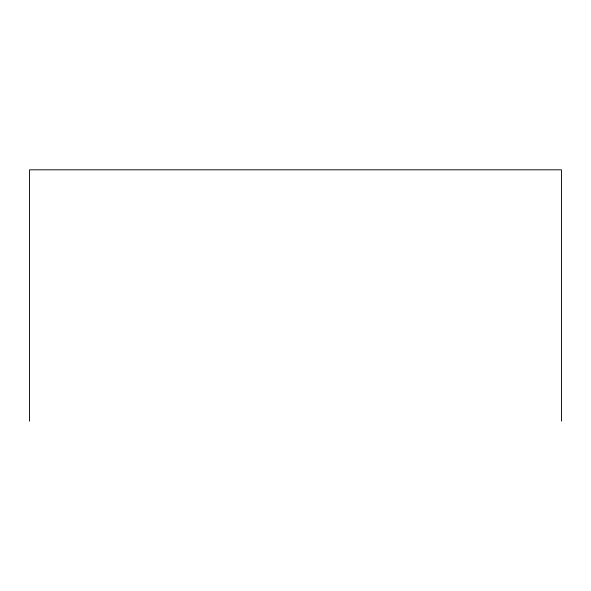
<?xml version="1.0" encoding="UTF-8"?>
<svg xmlns="http://www.w3.org/2000/svg" width="591" height="591" viewBox="0 0 591 591"><rect width="100%" height="100%" fill="white"/><g stroke="black" fill="none" stroke-linecap="round" stroke-linejoin="round"><path stroke-width="0.89" d="M561.45 421.184L561.45 169.816L29.55 169.816L29.55 421.184"/></g></svg>
